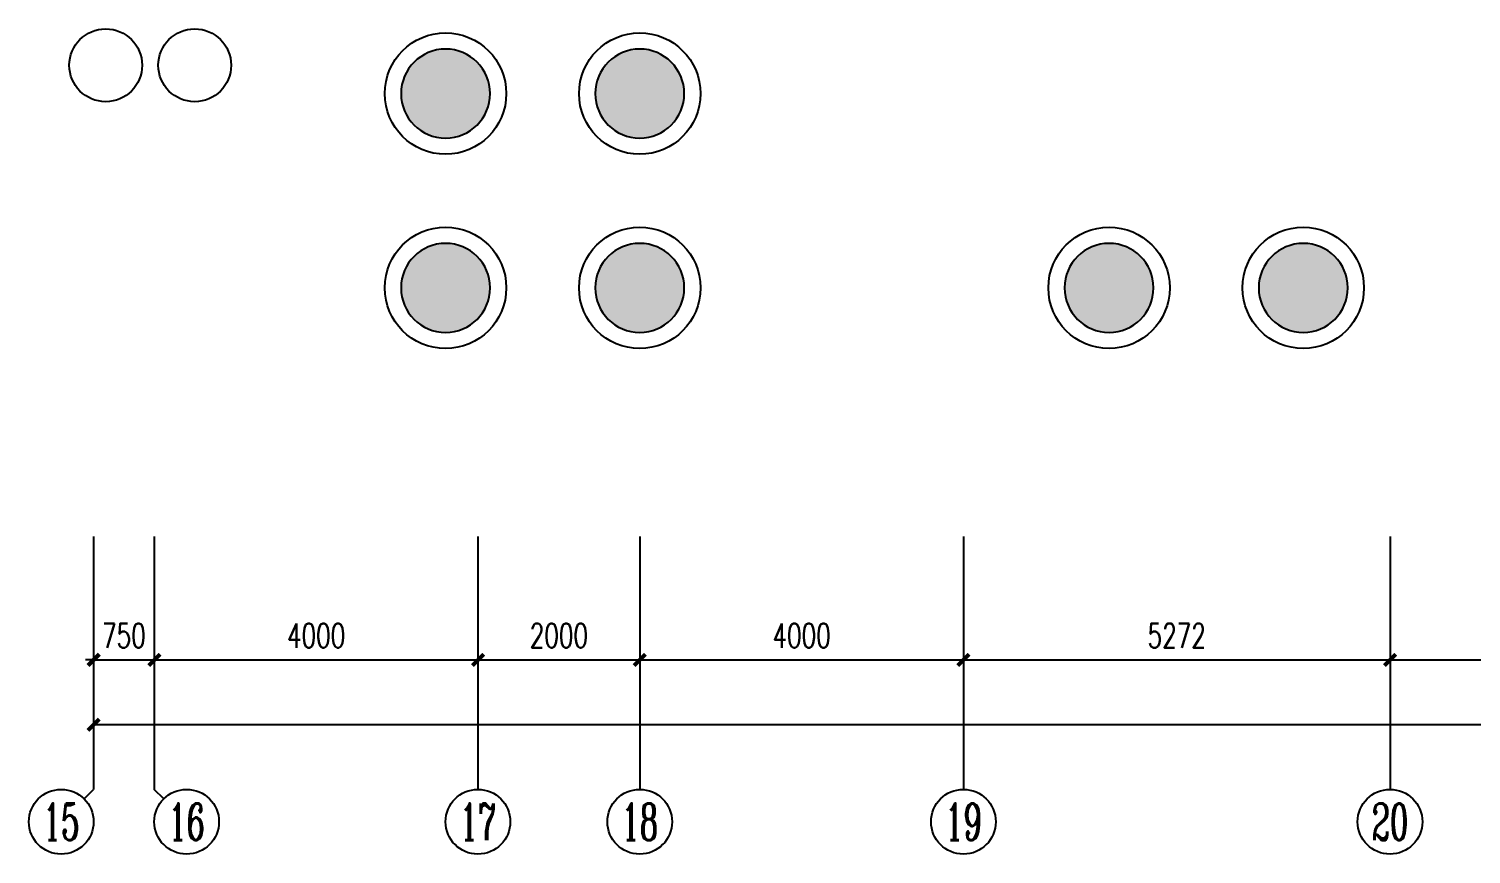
# Model space of a CAD drawing. Extents: x 190999 to 918899, y -200814 to 215286.
# Drawn here: x 688099 to 705924, y -68593 to -58396 of the extents above; entities that cross this region are included whole.
import ezdxf
from ezdxf.enums import TextEntityAlignment as Align

# ---------------------------------------------------------------- set-up
doc = ezdxf.new("R2010")
doc.units = 0
doc.header["$LTSCALE"] = 1000
doc.header["$MEASUREMENT"] = 0
doc.layers.get('Defpoints').update_dxf_attribs({"color": 1})
for name, color, linetype in [('A-外包装修', 250, 'Continuous'), ('AXIS', 3, 'Continuous'), ('AXIS_TEXT', 7, 'Continuous'), ('COLUMN', 2, 'Continuous'), ('PUB_HATCH', 250, 'Continuous')]:
    doc.layers.add(name, color=color, linetype=linetype)
doc.styles.add('_TCH_AXIS', font='COMPLEX', dxfattribs={"bigfont": 'GBCBIG'})
doc.styles.add('COMPLEX', font='COMPLEX')
doc.styles.add('DIM_FONT', font='SIMPLEX', dxfattribs={"width": 0.7, "bigfont": 'GBCBIG'})
doc.dimstyles.new('DIMN', dxfattribs={"dimtxt": 300, "dimasz": 100, "dimexe": 250, "dimexo": 300, "dimgap": 150, "dimtad": 1, "dimdec": 0, "dimzin": 0, "dimdsep": 46, "dimtxsty": 'DIM_FONT', "dimblk": 'ARCHTICK', "dimcen": 0.09, "dimclrt": 7, "dimazin": 2, "dimtfac": 1, "dimtdec": 0, "dimtix": 1, "dimtmove": 2, "dimatfit": 3, "dimfxl": 0, "dimtolj": 1, "dimtzin": 0, "dimarcsym": 0})

# ---------------------------------------------------------------- blocks, each defined once
blk = doc.blocks.new('_ArchTick')
at = {"const_width": 0.5}
blk.add_lwpolyline([(-0.7, -0.7), (0.7, 0.7)], dxfattribs=at)
blk = doc.blocks.new('*D693')
at = {"layer": 'AXIS', "color": 0, "lineweight": -2}
for p, q in [((688899, -64968), (688899, -66443)), ((689649, -64968), (689649, -66443)), ((688899, -66193), (688799, -66193)), ((688899, -66193), (689649, -66193)), ((689649, -66193), (689749, -66193))]:
    blk.add_line(p, q, dxfattribs=at)
at = {"layer": 'Defpoints', "color": 0}
for p in [(688899, -64668), (689649, -64668), (689649, -66193)]:
    blk.add_point(p, dxfattribs=at)
at = {"layer": 'AXIS', "color": 0, "lineweight": -2, "xscale": 100, "yscale": 100, "zscale": 100}
blk.add_blockref('_ArchTick', (688899, -66193), dxfattribs=at)
at = {"layer": 'AXIS', "color": 0, "lineweight": -2, "xscale": 100, "yscale": 100, "zscale": 100, "rotation": 180}
blk.add_blockref('_ArchTick', (689649, -66193), dxfattribs=at)
at = {"layer": 'AXIS', "color": 7, "insert": (689274, -65893), "char_height": 300, "attachment_point": 5, "style": 'DIM_FONT'}
blk.add_mtext('\\A1;750', dxfattribs=at)
blk = doc.blocks.new('*D694')
at = {"layer": 'AXIS', "color": 0, "lineweight": -2}
for p, q in [((689649, -64968), (689649, -66443)), ((693649, -64968), (693649, -66443)), ((689649, -66193), (693649, -66193))]:
    blk.add_line(p, q, dxfattribs=at)
at = {"layer": 'Defpoints', "color": 0}
for p in [(689649, -64668), (693649, -64668), (693649, -66193)]:
    blk.add_point(p, dxfattribs=at)
at = {"layer": 'AXIS', "color": 0, "lineweight": -2, "xscale": 100, "yscale": 100, "zscale": 100, "rotation": 180}
blk.add_blockref('_ArchTick', (689649, -66193), dxfattribs=at)
at = {"layer": 'AXIS', "color": 0, "lineweight": -2, "xscale": 100, "yscale": 100, "zscale": 100}
blk.add_blockref('_ArchTick', (693649, -66193), dxfattribs=at)
at = {"layer": 'AXIS', "color": 7, "insert": (691649, -65893), "char_height": 300, "attachment_point": 5, "style": 'DIM_FONT'}
blk.add_mtext('\\A1;4000', dxfattribs=at)
blk = doc.blocks.new('*D695')
at = {"layer": 'AXIS', "color": 0, "lineweight": -2}
for p, q in [((693649, -64968), (693649, -66443)), ((695649, -64968), (695649, -66443)), ((693649, -66193), (695649, -66193))]:
    blk.add_line(p, q, dxfattribs=at)
at = {"layer": 'Defpoints', "color": 0}
for p in [(693649, -64668), (695649, -64668), (695649, -66193)]:
    blk.add_point(p, dxfattribs=at)
at = {"layer": 'AXIS', "color": 0, "lineweight": -2, "xscale": 100, "yscale": 100, "zscale": 100, "rotation": 180}
blk.add_blockref('_ArchTick', (693649, -66193), dxfattribs=at)
at = {"layer": 'AXIS', "color": 0, "lineweight": -2, "xscale": 100, "yscale": 100, "zscale": 100}
blk.add_blockref('_ArchTick', (695649, -66193), dxfattribs=at)
at = {"layer": 'AXIS', "color": 7, "insert": (694649, -65893), "char_height": 300, "attachment_point": 5, "style": 'DIM_FONT'}
blk.add_mtext('\\A1;2000', dxfattribs=at)
blk = doc.blocks.new('*D696')
at = {"layer": 'AXIS', "color": 0, "lineweight": -2}
for p, q in [((695649, -64968), (695649, -66443)), ((699649, -64968), (699649, -66443)), ((695649, -66193), (699649, -66193))]:
    blk.add_line(p, q, dxfattribs=at)
at = {"layer": 'Defpoints', "color": 0}
for p in [(695649, -64668), (699649, -64668), (699649, -66193)]:
    blk.add_point(p, dxfattribs=at)
at = {"layer": 'AXIS', "color": 0, "lineweight": -2, "xscale": 100, "yscale": 100, "zscale": 100, "rotation": 180}
blk.add_blockref('_ArchTick', (695649, -66193), dxfattribs=at)
at = {"layer": 'AXIS', "color": 0, "lineweight": -2, "xscale": 100, "yscale": 100, "zscale": 100}
blk.add_blockref('_ArchTick', (699649, -66193), dxfattribs=at)
at = {"layer": 'AXIS', "color": 7, "insert": (697649, -65893), "char_height": 300, "attachment_point": 5, "style": 'DIM_FONT'}
blk.add_mtext('\\A1;4000', dxfattribs=at)
blk = doc.blocks.new('*D697')
at = {"layer": 'AXIS', "color": 0, "lineweight": -2}
for p, q in [((699649, -64968), (699649, -66443)), ((704921, -64968), (704921, -66443)), ((699649, -66193), (704921, -66193))]:
    blk.add_line(p, q, dxfattribs=at)
at = {"layer": 'Defpoints', "color": 0}
for p in [(699649, -64668), (704921, -64668), (704921, -66193)]:
    blk.add_point(p, dxfattribs=at)
at = {"layer": 'AXIS', "color": 0, "lineweight": -2, "xscale": 100, "yscale": 100, "zscale": 100, "rotation": 180}
blk.add_blockref('_ArchTick', (699649, -66193), dxfattribs=at)
at = {"layer": 'AXIS', "color": 0, "lineweight": -2, "xscale": 100, "yscale": 100, "zscale": 100}
blk.add_blockref('_ArchTick', (704921, -66193), dxfattribs=at)
at = {"layer": 'AXIS', "color": 7, "insert": (702285, -65893), "char_height": 300, "attachment_point": 5, "style": 'DIM_FONT'}
blk.add_mtext('\\A1;5272', dxfattribs=at)
blk = doc.blocks.new('*D698')
at = {"layer": 'AXIS', "color": 0, "lineweight": -2}
for p, q in [((704921, -64968), (704921, -66443)), ((712376, -64968), (712376, -66443)), ((704921, -66193), (712376, -66193))]:
    blk.add_line(p, q, dxfattribs=at)
at = {"layer": 'Defpoints', "color": 0}
for p in [(704921, -64668), (712376, -64668), (712376, -66193)]:
    blk.add_point(p, dxfattribs=at)
at = {"layer": 'AXIS', "color": 0, "lineweight": -2, "xscale": 100, "yscale": 100, "zscale": 100, "rotation": 180}
blk.add_blockref('_ArchTick', (704921, -66193), dxfattribs=at)
at = {"layer": 'AXIS', "color": 0, "lineweight": -2, "xscale": 100, "yscale": 100, "zscale": 100}
blk.add_blockref('_ArchTick', (712376, -66193), dxfattribs=at)
at = {"layer": 'AXIS', "color": 7, "insert": (708649, -65893), "char_height": 300, "attachment_point": 5, "style": 'DIM_FONT'}
blk.add_mtext('\\A1;7456', dxfattribs=at)
blk = doc.blocks.new('*D704')
at = {"layer": 'AXIS', "color": 0, "lineweight": -2}
for p, q in [((688899, -64968), (688899, -67243)), ((728399, -64968), (728399, -67243)), ((688899, -66993), (728399, -66993))]:
    blk.add_line(p, q, dxfattribs=at)
at = {"layer": 'Defpoints', "color": 0}
for p in [(688899, -64668), (728399, -64668), (728399, -66993)]:
    blk.add_point(p, dxfattribs=at)
at = {"layer": 'AXIS', "color": 0, "lineweight": -2, "xscale": 100, "yscale": 100, "zscale": 100, "rotation": 180}
blk.add_blockref('_ArchTick', (688899, -66993), dxfattribs=at)
at = {"layer": 'AXIS', "color": 0, "lineweight": -2, "xscale": 100, "yscale": 100, "zscale": 100}
blk.add_blockref('_ArchTick', (728399, -66993), dxfattribs=at)
at = {"layer": 'AXIS', "color": 7, "insert": (708649, -66693), "char_height": 300, "attachment_point": 5, "style": 'DIM_FONT'}
blk.add_mtext('\\A1;39500', dxfattribs=at)
blk = doc.blocks.new('_AXISO')
blk.add_circle((0, 0), 0.5)
at = {"layer": 'AXIS_TEXT', "style": 'COMPLEX', "width": 1.041667}
blk.add_attdef('A', text='', height=0.56, dxfattribs=at).set_placement((-0.25, -0.28), (0.25, -0.28), align=Align.FIT)

msp = doc.modelspace()

# ---------------------------------------------------------------- hatches: boundary and pattern name
at = {"layer": 'PUB_HATCH'}
for points in [[(692698.5, -59196.3, 1), (693798.5, -59196.3, 1)], [(696198.5, -59196.3, 1), (695098.5, -59196.3, 1)], [(692698.5, -61596.3, 1), (693798.5, -61596.3, 1)], [(695098.5, -61596.3, 1), (696198.5, -61596.3, 1)], [(700898.5, -61596.3, 1), (701998.5, -61596.3, 1)], [(703298.5, -61596.3, 1), (704398.5, -61596.3, 1)]]:
    msp.add_hatch(color=256, dxfattribs=at).paths.add_polyline_path(points)

# ---------------------------------------------------------------- linework, layer by layer
at = {"layer": 'A-外包装修'}
for centre, radius in [((689048.5, -58846.3), 450), ((690148.5, -58846.3), 450), ((693248.5, -59196.3), 750), ((695648.5, -59196.3), 750), ((693248.5, -61596.3), 750), ((695648.5, -61596.3), 750), ((701448.5, -61596.3), 750), ((703848.5, -61596.3), 750)]:
    msp.add_circle(centre, radius, dxfattribs=at)
at = {"layer": 'AXIS'}
for p, q in [((688898.5, -64667.8), (688898.5, -67792.8)), ((689648.5, -64667.8), (689648.5, -67792.8)), ((693648.5, -64667.8), (693648.5, -67792.8)), ((695648.5, -64667.8), (695648.5, -67792.8)), ((699648.5, -64667.8), (699648.5, -67792.8)), ((704920.6, -64667.8), (704920.6, -67792.8)), ((688781.4, -67910), (688898.5, -67792.8)), ((689765.7, -67910), (689648.5, -67792.8))]:
    msp.add_line(p, q, dxfattribs=at)
at = {"layer": 'COLUMN'}
for centre, start, end in [((693248.5, -59196.3), 0, 180), ((695648.5, -59196.3), 0, 180), ((693248.5, -59196.3), 180, 0), ((695648.5, -59196.3), 180, 0), ((693248.5, -61596.3), 0, 180), ((695648.5, -61596.3), 0, 180), ((701448.5, -61596.3), 0, 180), ((703848.5, -61596.3), 0, 180), ((693248.5, -61596.3), 180, 0), ((695648.5, -61596.3), 180, 0), ((701448.5, -61596.3), 180, 0), ((703848.5, -61596.3), 180, 0)]:
    msp.add_arc(centre, 550, start, end, dxfattribs=at)

# ---------------------------------------------------------------- block references
at = {"layer": 'AXIS'}
ref = msp.add_blockref('_AXISO', (688498.5, -68192.8), dxfattribs=dict(at, xscale=800, yscale=800, zscale=800))
ref.add_attrib('A', '15', dxfattribs={"layer": 'AXIS_TEXT', "height": 452.55, "style": '_TCH_AXIS', "width": 0.724138}).set_placement((688272.3, -68419.1), (688724.8, -68419.1), align=Align.FIT)
ref = msp.add_blockref('_AXISO', (690048.5, -68192.8), dxfattribs=dict(at, xscale=800, yscale=800, zscale=800))
ref.add_attrib('A', '16', dxfattribs={"layer": 'AXIS_TEXT', "height": 452.55, "style": '_TCH_AXIS', "width": 0.724138}).set_placement((689822.3, -68419.1), (690274.8, -68419.1), align=Align.FIT)
ref = msp.add_blockref('_AXISO', (693648.5, -68192.8), dxfattribs=dict(at, xscale=800, yscale=800, zscale=800))
ref.add_attrib('A', '17', dxfattribs={"layer": 'AXIS_TEXT', "height": 452.55, "style": '_TCH_AXIS', "width": 0.724138}).set_placement((693422.3, -68419.1), (693874.8, -68419.1), align=Align.FIT)
ref = msp.add_blockref('_AXISO', (695648.5, -68192.8), dxfattribs=dict(at, xscale=800, yscale=800, zscale=800))
ref.add_attrib('A', '18', dxfattribs={"layer": 'AXIS_TEXT', "height": 452.55, "style": '_TCH_AXIS', "width": 0.724138}).set_placement((695422.3, -68419.1), (695874.8, -68419.1), align=Align.FIT)
ref = msp.add_blockref('_AXISO', (699648.5, -68192.8), dxfattribs=dict(at, xscale=800, yscale=800, zscale=800))
ref.add_attrib('A', '19', dxfattribs={"layer": 'AXIS_TEXT', "height": 452.55, "style": '_TCH_AXIS', "width": 0.724138}).set_placement((699422.3, -68419.1), (699874.8, -68419.1), align=Align.FIT)
ref = msp.add_blockref('_AXISO', (704920.6, -68192.8), dxfattribs=dict(at, xscale=800, yscale=800, zscale=800))
ref.add_attrib('A', '20', dxfattribs={"layer": 'AXIS_TEXT', "height": 452.55, "style": '_TCH_AXIS', "width": 0.617647}).set_placement((704694.3, -68419.1), (705146.9, -68419.1), align=Align.FIT)

# ---------------------------------------------------------------- dimensions: what is measured, and where the dimension line sits
for p1, p2, distance, picture, middle in [((688898.5, -64667.8), (689648.5, -64667.8), -1525, '*D693', (689273.5, -65892.8)), ((688898.5, -64667.8), (728398.5, -64667.8), -2325, '*D704', (708648.5, -66692.8)), ((689648.5, -64667.8), (693648.5, -64667.8), -1525, '*D694', (691648.5, -65892.8)), ((693648.5, -64667.8), (695648.5, -64667.8), -1525, '*D695', (694648.5, -65892.8)), ((695648.5, -64667.8), (699648.5, -64667.8), -1525, '*D696', (697648.5, -65892.8)), ((699648.5, -64667.8), (704920.6, -64667.8), -1525, '*D697', (702284.6, -65892.8)), ((704920.6, -64667.8), (712376.5, -64667.8), -1525, '*D698', (708648.5, -65892.8))]:
    dim = msp.add_aligned_dim(p1=p1, p2=p2, distance=distance, dimstyle='DIMN', dxfattribs=at)
    dim.commit()
    dim.dimension.update_dxf_attribs({"geometry": picture, "text_midpoint": middle})

doc.saveas('drawing.dxf')
